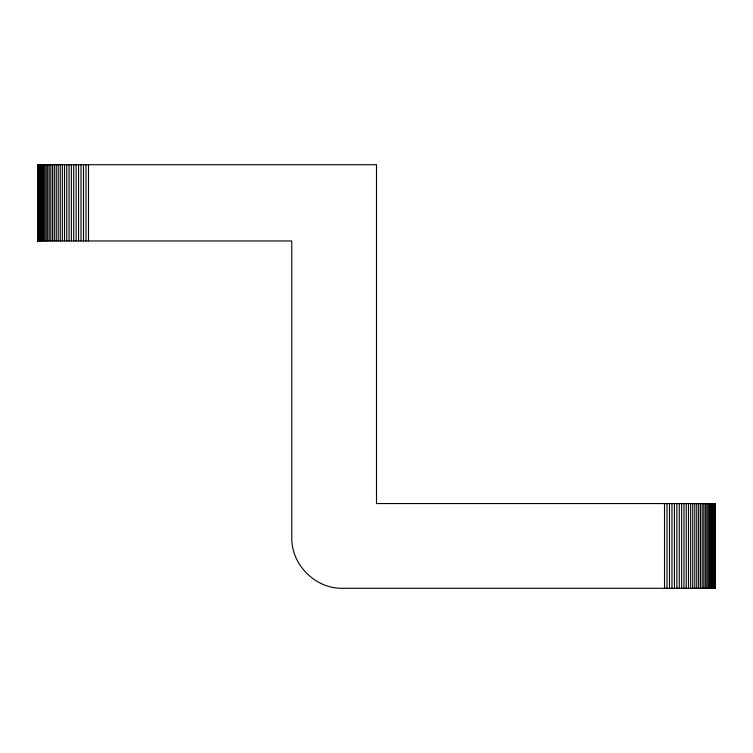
<?xml version="1.0" encoding="UTF-8"?>
<svg xmlns="http://www.w3.org/2000/svg" width="753" height="753" viewBox="0 0 753 753"><rect width="100%" height="100%" fill="white"/><g stroke="black" fill="none" stroke-linecap="round" stroke-linejoin="round"><path stroke-width="1.13" d="M37.65 164.719L376.5 164.719L376.5 503.569L715.35 503.569L715.35 588.281L342.615 588.281C315.451 588.959 291.11 564.618 291.788 537.454L291.788 240.96L37.65 240.96M715.284 503.569L715.284 588.281M715.105 503.569L715.105 588.281M714.804 503.569L714.804 588.281M714.371 503.569L714.371 588.281M713.825 503.569L713.825 588.281M713.157 503.569L713.157 588.281M712.376 503.569L712.376 588.281M711.481 503.569L711.481 588.281M710.474 503.569L710.474 588.281M709.345 503.569L709.345 588.281M708.121 503.569L708.121 588.281M706.785 503.569L706.785 588.281M705.345 503.569L705.345 588.281M703.81 503.569L703.81 588.281M702.182 503.569L702.182 588.281M700.459 503.569L700.459 588.281M698.652 503.569L698.652 588.281M696.77 503.569L696.77 588.281M694.803 503.569L694.803 588.281M692.76 503.569L692.76 588.281M690.652 503.569L690.652 588.281M688.487 503.569L688.487 588.281M686.256 503.569L686.256 588.281M683.969 503.569L683.969 588.281M681.644 503.569L681.644 588.281M679.281 503.569L679.281 588.281M676.872 503.569L676.872 588.281M674.434 503.569L674.434 588.281M671.977 503.569L671.977 588.281M669.502 503.569L669.502 588.281M667.017 503.569L667.017 588.281M664.523 503.569L664.523 588.281M88.478 164.719L88.478 240.96M85.983 164.719L85.983 240.96M83.498 164.719L83.498 240.96M81.023 164.719L81.023 240.96M78.566 164.719L78.566 240.96M76.128 164.719L76.128 240.96M73.719 164.719L73.719 240.96M71.356 164.719L71.356 240.96M69.031 164.719L69.031 240.96M66.744 164.719L66.744 240.96M64.513 164.719L64.513 240.96M62.348 164.719L62.348 240.96M60.24 164.719L60.24 240.96M58.197 164.719L58.197 240.96M56.23 164.719L56.23 240.96M54.348 164.719L54.348 240.96M52.541 164.719L52.541 240.96M50.818 164.719L50.818 240.96M49.19 164.719L49.19 240.96M47.655 164.719L47.655 240.96M46.215 164.719L46.215 240.96M44.879 164.719L44.879 240.96M43.655 164.719L43.655 240.96M42.526 164.719L42.526 240.96M41.519 164.719L41.519 240.96M40.624 164.719L40.624 240.96M39.843 164.719L39.843 240.96M39.175 164.719L39.175 240.96M38.629 164.719L38.629 240.96M38.196 164.719L38.196 240.96M37.895 164.719L37.895 240.96M37.716 164.719L37.716 240.96"/></g></svg>
